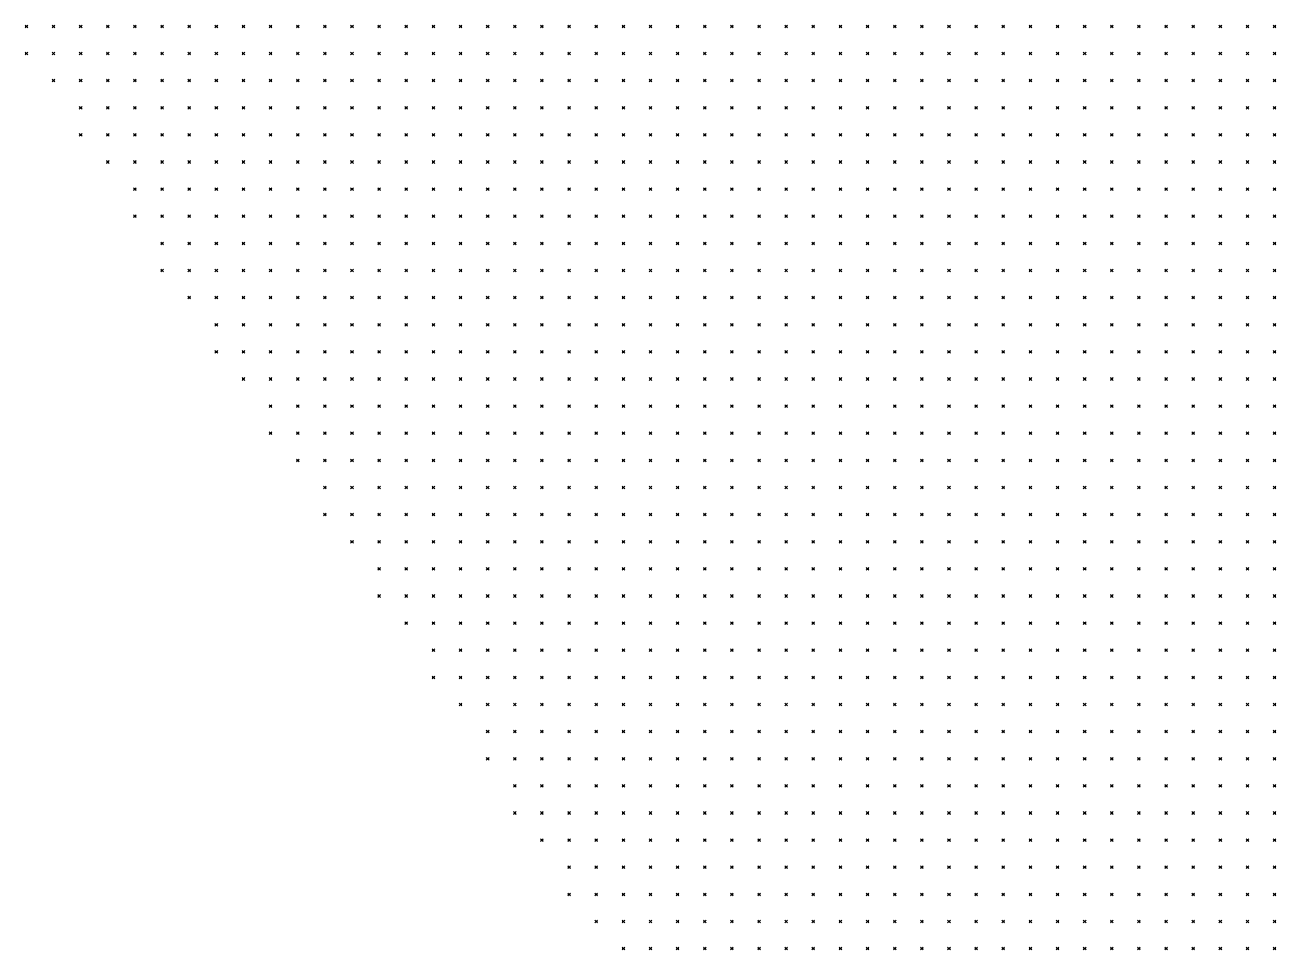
# Model space of a CAD drawing. Header units: metres. Extents: x 441556 to 446409, y 432338 to 461058.
# Drawn here: x 443337.2 to 443475.4, y 446561 to 446663.2 of the extents above; entities that cross this region are included whole.
import ezdxf

# ---------------------------------------------------------------- set-up
doc = ezdxf.new("R2010")
doc.units = ezdxf.units.M
doc.header["$MEASUREMENT"] = 0
doc.header["$PDMODE"] = 35
doc.header["$PDSIZE"] = 0.15
doc.layers.add('DTM-NOK-RevN_POINTS', color=91, linetype='Continuous')

msp = doc.modelspace()

# ---------------------------------------------------------------- linework, layer by layer
at = {"layer": 'DTM-NOK-RevN_POINTS'}
for p in [(443337.321, 446663.088, 404.214), (443340.32, 446663.088, 403.139), (443343.32, 446663.088, 401.847), (443346.319, 446663.088, 400.574), (443349.318, 446663.088, 399.512), (443352.318, 446663.088, 398.539), (443355.317, 446663.088, 397.643), (443358.317, 446663.088, 396.806), (443361.316, 446663.088, 395.895), (443364.315, 446663.088, 394.659), (443367.315, 446663.088, 393.546), (443370.314, 446663.088, 392.459), (443373.313, 446663.088, 391.565), (443376.313, 446663.088, 390.181), (443379.312, 446663.088, 389.023), (443382.311, 446663.088, 388.089), (443385.311, 446663.088, 387.204), (443388.31, 446663.088, 386.337), (443391.309, 446663.088, 385.42), (443394.309, 446663.088, 384.431), (443397.308, 446663.088, 383.15), (443400.308, 446663.088, 381.917), (443403.307, 446663.088, 381.766), (443406.306, 446663.088, 381.952), (443409.306, 446663.088, 381.637), (443412.305, 446663.088, 381.055), (443415.304, 446663.088, 380.498), (443418.304, 446663.088, 379.914), (443421.303, 446663.088, 379.417), (443424.302, 446663.088, 379.068), (443427.302, 446663.088, 378.458), (443430.301, 446663.088, 377.702), (443433.301, 446663.088, 377.121), (443436.3, 446663.088, 376.459), (443439.299, 446663.088, 375.898), (443442.299, 446663.088, 375.106), (443445.298, 446663.088, 374.526), (443448.297, 446663.088, 374.115), (443451.297, 446663.088, 373.792), (443454.296, 446663.088, 373.202), (443457.295, 446663.088, 372.774), (443460.295, 446663.088, 372.42), (443463.294, 446663.088, 372.13), (443466.293, 446663.088, 371.719), (443469.293, 446663.088, 371.479), (443472.292, 446663.088, 370.951), (443475.292, 446663.088, 370.515), (443337.321, 446660.089, 404.12), (443340.32, 446660.089, 404.166), (443343.32, 446660.089, 403.256), (443346.319, 446660.089, 401.463), (443349.318, 446660.089, 400.337), (443352.318, 446660.089, 399.222), (443355.317, 446660.089, 397.919), (443358.317, 446660.089, 397.133), (443361.316, 446660.089, 396.345), (443364.315, 446660.089, 395.96), (443367.315, 446660.089, 394.619), (443370.314, 446660.089, 393.236), (443373.313, 446660.089, 391.989), (443376.313, 446660.089, 390.851), (443379.312, 446660.089, 389.601), (443382.311, 446660.089, 388.55), (443385.311, 446660.089, 387.695), (443388.31, 446660.089, 386.814), (443391.309, 446660.089, 386.014), (443394.309, 446660.089, 385.078), (443397.308, 446660.089, 384.003), (443400.308, 446660.089, 382.813), (443403.307, 446660.089, 382.424), (443406.306, 446660.089, 382.935), (443409.306, 446660.089, 382.326), (443412.305, 446660.089, 381.64), (443415.304, 446660.089, 381.037), (443418.304, 446660.089, 380.505), (443421.303, 446660.089, 379.972), (443424.302, 446660.089, 379.655), (443427.302, 446660.089, 379.133), (443430.301, 446660.089, 378.49), (443433.301, 446660.089, 377.831), (443436.3, 446660.089, 377.109), (443439.299, 446660.089, 376.466), (443442.299, 446660.089, 375.489), (443445.298, 446660.089, 375.058), (443448.297, 446660.089, 374.586), (443451.297, 446660.089, 374.348), (443454.296, 446660.089, 373.826), (443457.295, 446660.089, 373.323), (443460.295, 446660.089, 372.981), (443463.294, 446660.089, 372.685), (443466.293, 446660.089, 372.209), (443469.293, 446660.089, 371.88), (443472.292, 446660.089, 371.435), (443475.292, 446660.089, 370.849), (443340.32, 446657.09, 403.525), (443343.32, 446657.09, 403.627), (443346.319, 446657.09, 403.042), (443349.318, 446657.09, 401.744), (443352.318, 446657.09, 400.246), (443355.317, 446657.09, 398.935), (443358.317, 446657.09, 397.766), (443361.316, 446657.09, 397.241), (443364.315, 446657.09, 396.514), (443367.315, 446657.09, 395.347), (443370.314, 446657.09, 393.712), (443373.313, 446657.09, 392.537), (443376.313, 446657.09, 391.577), (443379.312, 446657.09, 390.373), (443382.311, 446657.09, 389.179), (443385.311, 446657.09, 388.213), (443388.31, 446657.09, 387.484), (443391.309, 446657.09, 386.79), (443394.309, 446657.09, 385.967), (443397.308, 446657.09, 384.732), (443400.308, 446657.09, 383.556), (443403.307, 446657.09, 382.676), (443406.306, 446657.09, 383.641), (443409.306, 446657.09, 383.237), (443412.305, 446657.09, 382.331), (443415.304, 446657.09, 381.858), (443418.304, 446657.09, 381.176), (443421.303, 446657.09, 380.662), (443424.302, 446657.09, 380.11), (443427.302, 446657.09, 379.696), (443430.301, 446657.09, 379.286), (443433.301, 446657.09, 378.634), (443436.3, 446657.09, 377.835), (443439.299, 446657.09, 376.813), (443442.299, 446657.09, 376.275), (443445.298, 446657.09, 375.639), (443448.297, 446657.09, 375.12), (443451.297, 446657.09, 374.749), (443454.296, 446657.09, 374.258), (443457.295, 446657.09, 373.931), (443460.295, 446657.09, 373.666), (443463.294, 446657.09, 373.246), (443466.293, 446657.09, 372.879), (443469.293, 446657.09, 372.31), (443472.292, 446657.09, 371.775), (443475.292, 446657.09, 371.311), (443343.32, 446654.09, 403.417), (443346.319, 446654.09, 402.939), (443349.318, 446654.09, 402.661), (443352.318, 446654.09, 401.622), (443355.317, 446654.09, 400.226), (443358.317, 446654.09, 399.124), (443361.316, 446654.09, 398.192), (443364.315, 446654.09, 397.025), (443367.315, 446654.09, 395.899), (443370.314, 446654.09, 394.412), (443373.313, 446654.09, 393.289), (443376.313, 446654.09, 392.105), (443379.312, 446654.09, 391.092), (443382.311, 446654.09, 389.98), (443385.311, 446654.09, 388.962), (443388.31, 446654.09, 388.235), (443391.309, 446654.09, 387.553), (443394.309, 446654.09, 386.723), (443397.308, 446654.09, 385.832), (443400.308, 446654.09, 384.476), (443403.307, 446654.09, 383.754), (443406.306, 446654.09, 383.631), (443409.306, 446654.09, 383.948), (443412.305, 446654.09, 383.28), (443415.304, 446654.09, 382.533), (443418.304, 446654.09, 382.037), (443421.303, 446654.09, 381.405), (443424.302, 446654.09, 380.854), (443427.302, 446654.09, 380.467), (443430.301, 446654.09, 379.825), (443433.301, 446654.09, 379.268), (443436.3, 446654.09, 378.494), (443439.299, 446654.09, 377.561), (443442.299, 446654.09, 376.961), (443445.298, 446654.09, 376.347), (443448.297, 446654.09, 375.699), (443451.297, 446654.09, 375.148), (443454.296, 446654.09, 374.798), (443457.295, 446654.09, 374.498), (443460.295, 446654.09, 374.159), (443463.294, 446654.09, 373.607), (443466.293, 446654.09, 373.249), (443469.293, 446654.09, 372.691), (443472.292, 446654.09, 372.148), (443475.292, 446654.09, 371.577), (443343.32, 446651.091, 404.62), (443346.319, 446651.091, 403.192), (443349.318, 446651.091, 402.447), (443352.318, 446651.091, 402.381), (443355.317, 446651.091, 401.721), (443358.317, 446651.091, 400.336), (443361.316, 446651.091, 399.287), (443364.315, 446651.091, 397.767), (443367.315, 446651.091, 396.604), (443370.314, 446651.091, 395.459), (443373.313, 446651.091, 394.002), (443376.313, 446651.091, 392.932), (443379.312, 446651.091, 392.038), (443382.311, 446651.091, 391.123), (443385.311, 446651.091, 389.886), (443388.31, 446651.091, 389.05), (443391.309, 446651.091, 388.24), (443394.309, 446651.091, 387.525), (443397.308, 446651.091, 386.771), (443400.308, 446651.091, 385.534), (443403.307, 446651.091, 384.906), (443406.306, 446651.091, 384.643), (443409.306, 446651.091, 385.09), (443412.305, 446651.091, 383.884), (443415.304, 446651.091, 383.268), (443418.304, 446651.091, 382.74), (443421.303, 446651.091, 382.156), (443424.302, 446651.091, 381.538), (443427.302, 446651.091, 380.967), (443430.301, 446651.091, 380.184), (443433.301, 446651.091, 379.726), (443436.3, 446651.091, 379.156), (443439.299, 446651.091, 378.261), (443442.299, 446651.091, 377.469), (443445.298, 446651.091, 376.824), (443448.297, 446651.091, 376.455), (443451.297, 446651.091, 375.988), (443454.296, 446651.091, 375.498), (443457.295, 446651.091, 374.963), (443460.295, 446651.091, 374.46), (443463.294, 446651.091, 374.125), (443466.293, 446651.091, 373.516), (443469.293, 446651.091, 373.025), (443472.292, 446651.091, 372.492), (443475.292, 446651.091, 371.765), (443346.319, 446648.092, 404.655), (443349.318, 446648.092, 403.041), (443352.318, 446648.092, 402.154), (443355.317, 446648.092, 401.787), (443358.317, 446648.092, 401.432), (443361.316, 446648.092, 400.676), (443364.315, 446648.092, 398.798), (443367.315, 446648.092, 397.547), (443370.314, 446648.092, 396.47), (443373.313, 446648.092, 395.051), (443376.313, 446648.092, 393.992), (443379.312, 446648.092, 392.786), (443382.311, 446648.092, 391.877), (443385.311, 446648.092, 390.874), (443388.31, 446648.092, 389.988), (443391.309, 446648.092, 389.177), (443394.309, 446648.092, 388.323), (443397.308, 446648.092, 387.569), (443400.308, 446648.092, 387.002), (443403.307, 446648.092, 385.786), (443406.306, 446648.092, 385.307), (443409.306, 446648.092, 385.395), (443412.305, 446648.092, 384.703), (443415.304, 446648.092, 383.999), (443418.304, 446648.092, 383.403), (443421.303, 446648.092, 382.891), (443424.302, 446648.092, 382.225), (443427.302, 446648.092, 381.42), (443430.301, 446648.092, 380.752), (443433.301, 446648.092, 380.164), (443436.3, 446648.092, 379.725), (443439.299, 446648.092, 379.041), (443442.299, 446648.092, 378.091), (443445.298, 446648.092, 377.607), (443448.297, 446648.092, 376.889), (443451.297, 446648.092, 376.688), (443454.296, 446648.092, 376.028), (443457.295, 446648.092, 375.264), (443460.295, 446648.092, 374.652), (443463.294, 446648.092, 373.957), (443466.293, 446648.092, 373.493), (443469.293, 446648.092, 373.012), (443472.292, 446648.092, 372.321), (443475.292, 446648.092, 371.508), (443349.318, 446645.092, 404.923), (443352.318, 446645.092, 403.192), (443355.317, 446645.092, 401.739), (443358.317, 446645.092, 401.026), (443361.316, 446645.092, 401.153), (443364.315, 446645.092, 400.5), (443367.315, 446645.092, 398.608), (443370.314, 446645.092, 397.461), (443373.313, 446645.092, 396.016), (443376.313, 446645.092, 394.997), (443379.312, 446645.092, 393.803), (443382.311, 446645.092, 393.001), (443385.311, 446645.092, 391.927), (443388.31, 446645.092, 391.039), (443391.309, 446645.092, 390.084), (443394.309, 446645.092, 389.289), (443397.308, 446645.092, 388.397), (443400.308, 446645.092, 387.863), (443403.307, 446645.092, 386.976), (443406.306, 446645.092, 385.731), (443409.306, 446645.092, 385.71), (443412.305, 446645.092, 385.563), (443415.304, 446645.092, 384.783), (443418.304, 446645.092, 384.089), (443421.303, 446645.092, 383.667), (443424.302, 446645.092, 382.969), (443427.302, 446645.092, 382.145), (443430.301, 446645.092, 381.395), (443433.301, 446645.092, 380.78), (443436.3, 446645.092, 380.233), (443439.299, 446645.092, 379.775), (443442.299, 446645.092, 378.926), (443445.298, 446645.092, 378.298), (443448.297, 446645.092, 377.423), (443451.297, 446645.092, 377.124), (443454.296, 446645.092, 376.413), (443457.295, 446645.092, 375.178), (443460.295, 446645.092, 374.467), (443463.294, 446645.092, 373.748), (443466.293, 446645.092, 373.103), (443469.293, 446645.092, 372.668), (443472.292, 446645.092, 371.962), (443475.292, 446645.092, 370.817), (443349.318, 446642.093, 405.676), (443352.318, 446642.093, 404.442), (443355.317, 446642.093, 403.188), (443358.317, 446642.093, 401.611), (443361.316, 446642.093, 400.761), (443364.315, 446642.093, 400.635), (443367.315, 446642.093, 400.391), (443370.314, 446642.093, 398.639), (443373.313, 446642.093, 397.111), (443376.313, 446642.093, 395.872), (443379.312, 446642.093, 394.843), (443382.311, 446642.093, 393.926), (443385.311, 446642.093, 392.973), (443388.31, 446642.093, 391.936), (443391.309, 446642.093, 390.998), (443394.309, 446642.093, 390.173), (443397.308, 446642.093, 389.387), (443400.308, 446642.093, 388.851), (443403.307, 446642.093, 388.238), (443406.306, 446642.093, 386.985), (443409.306, 446642.093, 386.297), (443412.305, 446642.093, 386.155), (443415.304, 446642.093, 385.599), (443418.304, 446642.093, 384.913), (443421.303, 446642.093, 384.303), (443424.302, 446642.093, 383.694), (443427.302, 446642.093, 382.788), (443430.301, 446642.093, 381.945), (443433.301, 446642.093, 381.325), (443436.3, 446642.093, 380.576), (443439.299, 446642.093, 380.062), (443442.299, 446642.093, 379.254), (443445.298, 446642.093, 378.603), (443448.297, 446642.093, 377.885), (443451.297, 446642.093, 377.066), (443454.296, 446642.093, 376.202), (443457.295, 446642.093, 375.352), (443460.295, 446642.093, 374.71), (443463.294, 446642.093, 373.898), (443466.293, 446642.093, 373.289), (443469.293, 446642.093, 372.432), (443472.292, 446642.093, 371.764), (443475.292, 446642.093, 370.972), (443352.318, 446639.094, 405.127), (443355.317, 446639.094, 404.226), (443358.317, 446639.094, 403.276), (443361.316, 446639.094, 401.628), (443364.315, 446639.094, 400.257), (443367.315, 446639.094, 400.104), (443370.314, 446639.094, 399.819), (443373.313, 446639.094, 398.616), (443376.313, 446639.094, 396.785), (443379.312, 446639.094, 395.608), (443382.311, 446639.094, 394.677), (443385.311, 446639.094, 393.735), (443388.31, 446639.094, 392.604), (443391.309, 446639.094, 391.838), (443394.309, 446639.094, 391.152), (443397.308, 446639.094, 390.515), (443400.308, 446639.094, 389.761), (443403.307, 446639.094, 389.233), (443406.306, 446639.094, 388.488), (443409.306, 446639.094, 387.059), (443412.305, 446639.094, 386.86), (443415.304, 446639.094, 386.596), (443418.304, 446639.094, 385.715), (443421.303, 446639.094, 385.014), (443424.302, 446639.094, 384.289), (443427.302, 446639.094, 383.448), (443430.301, 446639.094, 382.646), (443433.301, 446639.094, 381.906), (443436.3, 446639.094, 381.191), (443439.299, 446639.094, 380.608), (443442.299, 446639.094, 379.794), (443445.298, 446639.094, 379.13), (443448.297, 446639.094, 377.821), (443451.297, 446639.094, 377.103), (443454.296, 446639.094, 376.562), (443457.295, 446639.094, 375.864), (443460.295, 446639.094, 375.41), (443463.294, 446639.094, 375.083), (443466.293, 446639.094, 374.461), (443469.293, 446639.094, 373.364), (443472.292, 446639.094, 372.18), (443475.292, 446639.094, 371.394), (443352.318, 446636.094, 405.954), (443355.317, 446636.094, 405.065), (443358.317, 446636.094, 404.15), (443361.316, 446636.094, 403.383), (443364.315, 446636.094, 401.374), (443367.315, 446636.094, 399.848), (443370.314, 446636.094, 399.48), (443373.313, 446636.094, 399.4), (443376.313, 446636.094, 398.084), (443379.312, 446636.094, 396.605), (443382.311, 446636.094, 395.408), (443385.311, 446636.094, 394.449), (443388.31, 446636.094, 393.478), (443391.309, 446636.094, 392.747), (443394.309, 446636.094, 392.048), (443397.308, 446636.094, 391.464), (443400.308, 446636.094, 390.702), (443403.307, 446636.094, 389.969), (443406.306, 446636.094, 389.381), (443409.306, 446636.094, 388.01), (443412.305, 446636.094, 387.282), (443415.304, 446636.094, 387.104), (443418.304, 446636.094, 386.526), (443421.303, 446636.094, 385.65), (443424.302, 446636.094, 384.837), (443427.302, 446636.094, 383.984), (443430.301, 446636.094, 383.236), (443433.301, 446636.094, 382.475), (443436.3, 446636.094, 381.805), (443439.299, 446636.094, 380.987), (443442.299, 446636.094, 380.441), (443445.298, 446636.094, 379.31), (443448.297, 446636.094, 378.147), (443451.297, 446636.094, 377.473), (443454.296, 446636.094, 377.186), (443457.295, 446636.094, 376.76), (443460.295, 446636.094, 376.106), (443463.294, 446636.094, 376.003), (443466.293, 446636.094, 375.276), (443469.293, 446636.094, 374.195), (443472.292, 446636.094, 373.238), (443475.292, 446636.094, 372.125), (443355.317, 446633.095, 405.933), (443358.317, 446633.095, 404.855), (443361.316, 446633.095, 404.08), (443364.315, 446633.095, 402.837), (443367.315, 446633.095, 400.947), (443370.314, 446633.095, 399.51), (443373.313, 446633.095, 398.889), (443376.313, 446633.095, 398.661), (443379.312, 446633.095, 398.269), (443382.311, 446633.095, 396.858), (443385.311, 446633.095, 395.275), (443388.31, 446633.095, 394.295), (443391.309, 446633.095, 393.595), (443394.309, 446633.095, 392.892), (443397.308, 446633.095, 392.215), (443400.308, 446633.095, 391.51), (443403.307, 446633.095, 390.885), (443406.306, 446633.095, 390.096), (443409.306, 446633.095, 389.162), (443412.305, 446633.095, 387.8), (443415.304, 446633.095, 387.566), (443418.304, 446633.095, 387.445), (443421.303, 446633.095, 386.235), (443424.302, 446633.095, 385.486), (443427.302, 446633.095, 384.632), (443430.301, 446633.095, 383.861), (443433.301, 446633.095, 383.077), (443436.3, 446633.095, 382.424), (443439.299, 446633.095, 381.79), (443442.299, 446633.095, 380.739), (443445.298, 446633.095, 379.609), (443448.297, 446633.095, 378.6), (443451.297, 446633.095, 378.336), (443454.296, 446633.095, 378.356), (443457.295, 446633.095, 377.912), (443460.295, 446633.095, 376.521), (443463.294, 446633.095, 376.375), (443466.293, 446633.095, 375.634), (443469.293, 446633.095, 374.457), (443472.292, 446633.095, 373.569), (443475.292, 446633.095, 372.122), (443358.317, 446630.096, 405.839), (443361.316, 446630.096, 404.847), (443364.315, 446630.096, 403.782), (443367.315, 446630.096, 402.83), (443370.314, 446630.096, 401.104), (443373.313, 446630.096, 399.305), (443376.313, 446630.096, 398.506), (443379.312, 446630.096, 398.195), (443382.311, 446630.096, 397.47), (443385.311, 446630.096, 396.499), (443388.31, 446630.096, 395.342), (443391.309, 446630.096, 394.66), (443394.309, 446630.096, 393.794), (443397.308, 446630.096, 393.078), (443400.308, 446630.096, 392.431), (443403.307, 446630.096, 391.672), (443406.306, 446630.096, 391.269), (443409.306, 446630.096, 390.061), (443412.305, 446630.096, 388.603), (443415.304, 446630.096, 387.83), (443418.304, 446630.096, 388.033), (443421.303, 446630.096, 386.846), (443424.302, 446630.096, 386.107), (443427.302, 446630.096, 385.33), (443430.301, 446630.096, 384.585), (443433.301, 446630.096, 383.778), (443436.3, 446630.096, 383.112), (443439.299, 446630.096, 382.092), (443442.299, 446630.096, 381.135), (443445.298, 446630.096, 380.252), (443448.297, 446630.096, 379.693), (443451.297, 446630.096, 379.688), (443454.296, 446630.096, 379.357), (443457.295, 446630.096, 378.608), (443460.295, 446630.096, 377.222), (443463.294, 446630.096, 376.439), (443466.293, 446630.096, 375.65), (443469.293, 446630.096, 374.456), (443472.292, 446630.096, 373.296), (443475.292, 446630.096, 372.516), (443358.317, 446627.096, 406.628), (443361.316, 446627.096, 405.587), (443364.315, 446627.096, 404.392), (443367.315, 446627.096, 403.259), (443370.314, 446627.096, 402.28), (443373.313, 446627.096, 400.747), (443376.313, 446627.096, 399.231), (443379.312, 446627.096, 397.978), (443382.311, 446627.096, 397.609), (443385.311, 446627.096, 397.549), (443388.31, 446627.096, 396.717), (443391.309, 446627.096, 395.803), (443394.309, 446627.096, 394.872), (443397.308, 446627.096, 394.163), (443400.308, 446627.096, 393.33), (443403.307, 446627.096, 392.611), (443406.306, 446627.096, 391.76), (443409.306, 446627.096, 390.953), (443412.305, 446627.096, 389.725), (443415.304, 446627.096, 388.357), (443418.304, 446627.096, 388.364), (443421.303, 446627.096, 387.756), (443424.302, 446627.096, 386.786), (443427.302, 446627.096, 386.082), (443430.301, 446627.096, 385.274), (443433.301, 446627.096, 384.398), (443436.3, 446627.096, 383.486), (443439.299, 446627.096, 382.548), (443442.299, 446627.096, 381.729), (443445.298, 446627.096, 381.261), (443448.297, 446627.096, 380.802), (443451.297, 446627.096, 380.596), (443454.296, 446627.096, 379.956), (443457.295, 446627.096, 379.029), (443460.295, 446627.096, 378.029), (443463.294, 446627.096, 376.524), (443466.293, 446627.096, 375.765), (443469.293, 446627.096, 374.598), (443472.292, 446627.096, 373.87), (443475.292, 446627.096, 373.388), (443361.316, 446624.097, 406.248), (443364.315, 446624.097, 405.18), (443367.315, 446624.097, 404.027), (443370.314, 446624.097, 402.948), (443373.313, 446624.097, 401.875), (443376.313, 446624.097, 400.297), (443379.312, 446624.097, 398.909), (443382.311, 446624.097, 398.08), (443385.311, 446624.097, 397.266), (443388.31, 446624.097, 397.025), (443391.309, 446624.097, 396.877), (443394.309, 446624.097, 396.301), (443397.308, 446624.097, 395.271), (443400.308, 446624.097, 394.173), (443403.307, 446624.097, 393.456), (443406.306, 446624.097, 392.647), (443409.306, 446624.097, 391.691), (443412.305, 446624.097, 390.695), (443415.304, 446624.097, 389.035), (443418.304, 446624.097, 388.596), (443421.303, 446624.097, 388.469), (443424.302, 446624.097, 387.278), (443427.302, 446624.097, 386.733), (443430.301, 446624.097, 385.772), (443433.301, 446624.097, 384.889), (443436.3, 446624.097, 383.901), (443439.299, 446624.097, 382.935), (443442.299, 446624.097, 382.46), (443445.298, 446624.097, 382.103), (443448.297, 446624.097, 381.679), (443451.297, 446624.097, 381.116), (443454.296, 446624.097, 380.353), (443457.295, 446624.097, 379.195), (443460.295, 446624.097, 378.15), (443463.294, 446624.097, 376.761), (443466.293, 446624.097, 375.895), (443469.293, 446624.097, 375.038), (443472.292, 446624.097, 374.521), (443475.292, 446624.097, 374.683), (443364.315, 446621.097, 405.705), (443367.315, 446621.097, 404.598), (443370.314, 446621.097, 403.615), (443373.313, 446621.097, 402.503), (443376.313, 446621.097, 401.253), (443379.312, 446621.097, 400.12), (443382.311, 446621.097, 399.153), (443385.311, 446621.097, 398.133), (443388.31, 446621.097, 397.177), (443391.309, 446621.097, 396.47), (443394.309, 446621.097, 396.163), (443397.308, 446621.097, 395.959), (443400.308, 446621.097, 395.313), (443403.307, 446621.097, 394.247), (443406.306, 446621.097, 393.332), (443409.306, 446621.097, 392.354), (443412.305, 446621.097, 391.438), (443415.304, 446621.097, 389.838), (443418.304, 446621.097, 389.151), (443421.303, 446621.097, 389.207), (443424.302, 446621.097, 388.012), (443427.302, 446621.097, 387.115), (443430.301, 446621.097, 386.287), (443433.301, 446621.097, 385.231), (443436.3, 446621.097, 384.282), (443439.299, 446621.097, 383.621), (443442.299, 446621.097, 383.152), (443445.298, 446621.097, 382.649), (443448.297, 446621.097, 382.212), (443451.297, 446621.097, 381.5), (443454.296, 446621.097, 380.422), (443457.295, 446621.097, 379.263), (443460.295, 446621.097, 378.071), (443463.294, 446621.097, 376.91), (443466.293, 446621.097, 376.296), (443469.293, 446621.097, 376.032), (443472.292, 446621.097, 376.052), (443475.292, 446621.097, 376.116), (443364.315, 446618.098, 406.319), (443367.315, 446618.098, 405.272), (443370.314, 446618.098, 404.071), (443373.313, 446618.098, 403.021), (443376.313, 446618.098, 401.98), (443379.312, 446618.098, 400.899), (443382.311, 446618.098, 400.386), (443385.311, 446618.098, 399.701), (443388.31, 446618.098, 399.055), (443391.309, 446618.098, 397.426), (443394.309, 446618.098, 396.123), (443397.308, 446618.098, 395.536), (443400.308, 446618.098, 395.542), (443403.307, 446618.098, 395.051), (443406.306, 446618.098, 393.966), (443409.306, 446618.098, 392.89), (443412.305, 446618.098, 391.953), (443415.304, 446618.098, 390.52), (443418.304, 446618.098, 389.622), (443421.303, 446618.098, 389.896), (443424.302, 446618.098, 388.705), (443427.302, 446618.098, 387.448), (443430.301, 446618.098, 386.69), (443433.301, 446618.098, 385.588), (443436.3, 446618.098, 384.82), (443439.299, 446618.098, 384.325), (443442.299, 446618.098, 383.846), (443445.298, 446618.098, 383.204), (443448.297, 446618.098, 382.523), (443451.297, 446618.098, 381.632), (443454.296, 446618.098, 380.568), (443457.295, 446618.098, 379.216), (443460.295, 446618.098, 378.204), (443463.294, 446618.098, 377.266), (443466.293, 446618.098, 376.826), (443469.293, 446618.098, 376.825), (443472.292, 446618.098, 376.949), (443475.292, 446618.098, 377.218), (443367.315, 446615.099, 405.905), (443370.314, 446615.099, 404.765), (443373.313, 446615.099, 403.706), (443376.313, 446615.099, 402.842), (443379.312, 446615.099, 402.039), (443382.311, 446615.099, 401.361), (443385.311, 446615.099, 400.509), (443388.31, 446615.099, 399.807), (443391.309, 446615.099, 398.88), (443394.309, 446615.099, 397.376), (443397.308, 446615.099, 396.041), (443400.308, 446615.099, 394.824), (443403.307, 446615.099, 394.686), (443406.306, 446615.099, 394.388), (443409.306, 446615.099, 393.565), (443412.305, 446615.099, 392.407), (443415.304, 446615.099, 390.898), (443418.304, 446615.099, 390.013), (443421.303, 446615.099, 390.289), (443424.302, 446615.099, 389.275), (443427.302, 446615.099, 388.109), (443430.301, 446615.099, 386.967), (443433.301, 446615.099, 386.198), (443436.3, 446615.099, 385.612), (443439.299, 446615.099, 385.092), (443442.299, 446615.099, 384.489), (443445.298, 446615.099, 383.718), (443448.297, 446615.099, 382.845), (443451.297, 446615.099, 381.758), (443454.296, 446615.099, 380.652), (443457.295, 446615.099, 379.441), (443460.295, 446615.099, 378.425), (443463.294, 446615.099, 377.973), (443466.293, 446615.099, 378.025), (443469.293, 446615.099, 377.985), (443472.292, 446615.099, 377.59), (443475.292, 446615.099, 377.867), (443370.314, 446612.099, 405.671), (443373.313, 446612.099, 404.701), (443376.313, 446612.099, 403.866), (443379.312, 446612.099, 402.915), (443382.311, 446612.099, 402.263), (443385.311, 446612.099, 401.343), (443388.31, 446612.099, 400.396), (443391.309, 446612.099, 399.357), (443394.309, 446612.099, 398.613), (443397.308, 446612.099, 397.811), (443400.308, 446612.099, 395.836), (443403.307, 446612.099, 393.993), (443406.306, 446612.099, 393.646), (443409.306, 446612.099, 393.087), (443412.305, 446612.099, 392.395), (443415.304, 446612.099, 391.066), (443418.304, 446612.099, 390.472), (443421.303, 446612.099, 390.72), (443424.302, 446612.099, 389.77), (443427.302, 446612.099, 388.45), (443430.301, 446612.099, 387.562), (443433.301, 446612.099, 386.942), (443436.3, 446612.099, 386.244), (443439.299, 446612.099, 385.903), (443442.299, 446612.099, 385.194), (443445.298, 446612.099, 384.159), (443448.297, 446612.099, 383.13), (443451.297, 446612.099, 381.978), (443454.296, 446612.099, 380.759), (443457.295, 446612.099, 379.694), (443460.295, 446612.099, 379.167), (443463.294, 446612.099, 379.288), (443466.293, 446612.099, 379.653), (443469.293, 446612.099, 379.548), (443472.292, 446612.099, 379.167), (443475.292, 446612.099, 378.577), (443370.314, 446609.1, 406.603), (443373.313, 446609.1, 405.551), (443376.313, 446609.1, 404.618), (443379.312, 446609.1, 403.674), (443382.311, 446609.1, 402.875), (443385.311, 446609.1, 401.858), (443388.31, 446609.1, 401.055), (443391.309, 446609.1, 400.19), (443394.309, 446609.1, 399.281), (443397.308, 446609.1, 398.401), (443400.308, 446609.1, 397.167), (443403.307, 446609.1, 394.775), (443406.306, 446609.1, 393.441), (443409.306, 446609.1, 392.973), (443412.305, 446609.1, 392.2), (443415.304, 446609.1, 391.369), (443418.304, 446609.1, 391.233), (443421.303, 446609.1, 391.129), (443424.302, 446609.1, 390.002), (443427.302, 446609.1, 388.737), (443430.301, 446609.1, 388.387), (443433.301, 446609.1, 387.652), (443436.3, 446609.1, 386.977), (443439.299, 446609.1, 386.388), (443442.299, 446609.1, 385.602), (443445.298, 446609.1, 384.565), (443448.297, 446609.1, 383.279), (443451.297, 446609.1, 382.071), (443454.296, 446609.1, 380.992), (443457.295, 446609.1, 380.405), (443460.295, 446609.1, 380.371), (443463.294, 446609.1, 380.484), (443466.293, 446609.1, 380.738), (443469.293, 446609.1, 380.882), (443472.292, 446609.1, 380.787), (443475.292, 446609.1, 380.361), (443373.313, 446606.101, 406.344), (443376.313, 446606.101, 405.389), (443379.312, 446606.101, 404.537), (443382.311, 446606.101, 403.679), (443385.311, 446606.101, 402.725), (443388.31, 446606.101, 401.845), (443391.309, 446606.101, 400.854), (443394.309, 446606.101, 399.647), (443397.308, 446606.101, 398.768), (443400.308, 446606.101, 397.432), (443403.307, 446606.101, 395.7), (443406.306, 446606.101, 393.865), (443409.306, 446606.101, 393.013), (443412.305, 446606.101, 392.757), (443415.304, 446606.101, 392.116), (443418.304, 446606.101, 391.89), (443421.303, 446606.101, 391.559), (443424.302, 446606.101, 390.431), (443427.302, 446606.101, 389.404), (443430.301, 446606.101, 388.9), (443433.301, 446606.101, 388.269), (443436.3, 446606.101, 387.556), (443439.299, 446606.101, 386.737), (443442.299, 446606.101, 385.85), (443445.298, 446606.101, 384.716), (443448.297, 446606.101, 383.404), (443451.297, 446606.101, 382.276), (443454.296, 446606.101, 381.739), (443457.295, 446606.101, 381.736), (443460.295, 446606.101, 381.761), (443463.294, 446606.101, 381.867), (443466.293, 446606.101, 381.862), (443469.293, 446606.101, 381.989), (443472.292, 446606.101, 381.782), (443475.292, 446606.101, 381.58), (443376.313, 446603.101, 406.026), (443379.312, 446603.101, 405.184), (443382.311, 446603.101, 404.329), (443385.311, 446603.101, 403.35), (443388.31, 446603.101, 402.371), (443391.309, 446603.101, 401.163), (443394.309, 446603.101, 399.968), (443397.308, 446603.101, 398.76), (443400.308, 446603.101, 397.556), (443403.307, 446603.101, 396.39), (443406.306, 446603.101, 395.25), (443409.306, 446603.101, 393.513), (443412.305, 446603.101, 393.153), (443415.304, 446603.101, 392.53), (443418.304, 446603.101, 392.131), (443421.303, 446603.101, 391.719), (443424.302, 446603.101, 390.802), (443427.302, 446603.101, 389.852), (443430.301, 446603.101, 389.376), (443433.301, 446603.101, 388.915), (443436.3, 446603.101, 388.247), (443439.299, 446603.101, 387.326), (443442.299, 446603.101, 386.056), (443445.298, 446603.101, 384.688), (443448.297, 446603.101, 383.778), (443451.297, 446603.101, 383.214), (443454.296, 446603.101, 383.321), (443457.295, 446603.101, 383.334), (443460.295, 446603.101, 383.308), (443463.294, 446603.101, 383.331), (443466.293, 446603.101, 383.009), (443469.293, 446603.101, 383.048), (443472.292, 446603.101, 382.902), (443475.292, 446603.101, 382.586), (443376.313, 446600.102, 406.721), (443379.312, 446600.102, 405.767), (443382.311, 446600.102, 404.86), (443385.311, 446600.102, 403.786), (443388.31, 446600.102, 402.616), (443391.309, 446600.102, 401.469), (443394.309, 446600.102, 400.277), (443397.308, 446600.102, 398.714), (443400.308, 446600.102, 397.509), (443403.307, 446600.102, 396.292), (443406.306, 446600.102, 395.167), (443409.306, 446600.102, 394.056), (443412.305, 446600.102, 393.373), (443415.304, 446600.102, 392.62), (443418.304, 446600.102, 392.169), (443421.303, 446600.102, 391.961), (443424.302, 446600.102, 391.583), (443427.302, 446600.102, 390.573), (443430.301, 446600.102, 390.109), (443433.301, 446600.102, 389.492), (443436.3, 446600.102, 388.687), (443439.299, 446600.102, 387.726), (443442.299, 446600.102, 386.224), (443445.298, 446600.102, 385.091), (443448.297, 446600.102, 384.644), (443451.297, 446600.102, 384.823), (443454.296, 446600.102, 384.782), (443457.295, 446600.102, 384.724), (443460.295, 446600.102, 384.661), (443463.294, 446600.102, 384.636), (443466.293, 446600.102, 384.335), (443469.293, 446600.102, 384.099), (443472.292, 446600.102, 383.827), (443475.292, 446600.102, 383.532), (443379.312, 446597.103, 405.967), (443382.311, 446597.103, 404.955), (443385.311, 446597.103, 403.872), (443388.31, 446597.103, 402.728), (443391.309, 446597.103, 401.64), (443394.309, 446597.103, 400.168), (443397.308, 446597.103, 398.754), (443400.308, 446597.103, 397.678), (443403.307, 446597.103, 396.214), (443406.306, 446597.103, 395.418), (443409.306, 446597.103, 394.906), (443412.305, 446597.103, 393.975), (443415.304, 446597.103, 393.485), (443418.304, 446597.103, 392.831), (443421.303, 446597.103, 392.16), (443424.302, 446597.103, 392.063), (443427.302, 446597.103, 391.691), (443430.301, 446597.103, 390.9), (443433.301, 446597.103, 390.11), (443436.3, 446597.103, 389.147), (443439.299, 446597.103, 387.932), (443442.299, 446597.103, 386.568), (443445.298, 446597.103, 385.801), (443448.297, 446597.103, 385.96), (443451.297, 446597.103, 386.31), (443454.296, 446597.103, 386.345), (443457.295, 446597.103, 386.281), (443460.295, 446597.103, 386.046), (443463.294, 446597.103, 385.774), (443466.293, 446597.103, 385.544), (443469.293, 446597.103, 385.277), (443472.292, 446597.103, 384.874), (443475.292, 446597.103, 384.519), (443382.311, 446594.103, 404.977), (443385.311, 446594.103, 403.55), (443388.31, 446594.103, 402.35), (443391.309, 446594.103, 401.128), (443394.309, 446594.103, 400.09), (443397.308, 446594.103, 399.09), (443400.308, 446594.103, 398.101), (443403.307, 446594.103, 396.928), (443406.306, 446594.103, 396.518), (443409.306, 446594.103, 395.781), (443412.305, 446594.103, 395.16), (443415.304, 446594.103, 394.778), (443418.304, 446594.103, 394.417), (443421.303, 446594.103, 393.437), (443424.302, 446594.103, 392.531), (443427.302, 446594.103, 392.497), (443430.301, 446594.103, 391.554), (443433.301, 446594.103, 390.541), (443436.3, 446594.103, 389.416), (443439.299, 446594.103, 388.273), (443442.299, 446594.103, 387.248), (443445.298, 446594.103, 387.036), (443448.297, 446594.103, 387.261), (443451.297, 446594.103, 387.476), (443454.296, 446594.103, 387.699), (443457.295, 446594.103, 387.584), (443460.295, 446594.103, 387.162), (443463.294, 446594.103, 386.922), (443466.293, 446594.103, 386.648), (443469.293, 446594.103, 386.366), (443472.292, 446594.103, 385.746), (443475.292, 446594.103, 385.385), (443382.311, 446591.104, 404.425), (443385.311, 446591.104, 402.993), (443388.31, 446591.104, 402.25), (443391.309, 446591.104, 401.513), (443394.309, 446591.104, 400.282), (443397.308, 446591.104, 399.115), (443400.308, 446591.104, 398.796), (443403.307, 446591.104, 397.979), (443406.306, 446591.104, 397.128), (443409.306, 446591.104, 397.082), (443412.305, 446591.104, 396.777), (443415.304, 446591.104, 396.121), (443418.304, 446591.104, 395.237), (443421.303, 446591.104, 394.417), (443424.302, 446591.104, 393.365), (443427.302, 446591.104, 392.82), (443430.301, 446591.104, 392.488), (443433.301, 446591.104, 391.112), (443436.3, 446591.104, 389.839), (443439.299, 446591.104, 388.752), (443442.299, 446591.104, 388.145), (443445.298, 446591.104, 388.359), (443448.297, 446591.104, 388.61), (443451.297, 446591.104, 388.805), (443454.296, 446591.104, 388.644), (443457.295, 446591.104, 388.549), (443460.295, 446591.104, 388.298), (443463.294, 446591.104, 387.933), (443466.293, 446591.104, 387.616), (443469.293, 446591.104, 387.313), (443472.292, 446591.104, 386.946), (443475.292, 446591.104, 386.57), (443385.311, 446588.104, 403.04), (443388.31, 446588.104, 402.545), (443391.309, 446588.104, 401.987), (443394.309, 446588.104, 400.862), (443397.308, 446588.104, 399.793), (443400.308, 446588.104, 399.022), (443403.307, 446588.104, 398.584), (443406.306, 446588.104, 398.31), (443409.306, 446588.104, 397.834), (443412.305, 446588.104, 397.194), (443415.304, 446588.104, 396.51), (443418.304, 446588.104, 395.927), (443421.303, 446588.104, 395.142), (443424.302, 446588.104, 394.393), (443427.302, 446588.104, 393.349), (443430.301, 446588.104, 392.95), (443433.301, 446588.104, 391.74), (443436.3, 446588.104, 390.439), (443439.299, 446588.104, 389.551), (443442.299, 446588.104, 389.168), (443445.298, 446588.104, 389.442), (443448.297, 446588.104, 389.781), (443451.297, 446588.104, 389.931), (443454.296, 446588.104, 389.939), (443457.295, 446588.104, 389.652), (443460.295, 446588.104, 389.298), (443463.294, 446588.104, 388.924), (443466.293, 446588.104, 388.541), (443469.293, 446588.104, 388.164), (443472.292, 446588.104, 387.816), (443475.292, 446588.104, 387.499), (443388.31, 446585.105, 402.7), (443391.309, 446585.105, 402.218), (443394.309, 446585.105, 401.225), (443397.308, 446585.105, 400.34), (443400.308, 446585.105, 399.858), (443403.307, 446585.105, 399.914), (443406.306, 446585.105, 399.225), (443409.306, 446585.105, 398.528), (443412.305, 446585.105, 397.759), (443415.304, 446585.105, 397.061), (443418.304, 446585.105, 396.429), (443421.303, 446585.105, 395.674), (443424.302, 446585.105, 395.034), (443427.302, 446585.105, 394.166), (443430.301, 446585.105, 393.272), (443433.301, 446585.105, 392.056), (443436.3, 446585.105, 391.069), (443439.299, 446585.105, 390.154), (443442.299, 446585.105, 390.27), (443445.298, 446585.105, 390.583), (443448.297, 446585.105, 390.842), (443451.297, 446585.105, 390.924), (443454.296, 446585.105, 390.976), (443457.295, 446585.105, 390.749), (443460.295, 446585.105, 390.455), (443463.294, 446585.105, 389.946), (443466.293, 446585.105, 389.581), (443469.293, 446585.105, 389.116), (443472.292, 446585.105, 388.626), (443475.292, 446585.105, 388.401), (443388.31, 446582.106, 403.042), (443391.309, 446582.106, 402.475), (443394.309, 446582.106, 402.08), (443397.308, 446582.106, 401.932), (443400.308, 446582.106, 401.592), (443403.307, 446582.106, 401.099), (443406.306, 446582.106, 400.214), (443409.306, 446582.106, 399.202), (443412.305, 446582.106, 398.358), (443415.304, 446582.106, 397.675), (443418.304, 446582.106, 396.968), (443421.303, 446582.106, 396.172), (443424.302, 446582.106, 395.461), (443427.302, 446582.106, 394.762), (443430.301, 446582.106, 393.519), (443433.301, 446582.106, 392.483), (443436.3, 446582.106, 391.68), (443439.299, 446582.106, 391.239), (443442.299, 446582.106, 391.446), (443445.298, 446582.106, 391.736), (443448.297, 446582.106, 391.972), (443451.297, 446582.106, 391.951), (443454.296, 446582.106, 391.959), (443457.295, 446582.106, 391.832), (443460.295, 446582.106, 391.501), (443463.294, 446582.106, 391.106), (443466.293, 446582.106, 390.617), (443469.293, 446582.106, 390.087), (443472.292, 446582.106, 389.645), (443475.292, 446582.106, 389.281), (443391.309, 446579.106, 404.016), (443394.309, 446579.106, 403.946), (443397.308, 446579.106, 403.517), (443400.308, 446579.106, 402.772), (443403.307, 446579.106, 401.83), (443406.306, 446579.106, 401.076), (443409.306, 446579.106, 399.882), (443412.305, 446579.106, 398.934), (443415.304, 446579.106, 398.154), (443418.304, 446579.106, 397.387), (443421.303, 446579.106, 396.61), (443424.302, 446579.106, 395.751), (443427.302, 446579.106, 394.93), (443430.301, 446579.106, 393.85), (443433.301, 446579.106, 392.938), (443436.3, 446579.106, 392.311), (443439.299, 446579.106, 392.263), (443442.299, 446579.106, 392.526), (443445.298, 446579.106, 392.741), (443448.297, 446579.106, 392.952), (443451.297, 446579.106, 392.942), (443454.296, 446579.106, 392.899), (443457.295, 446579.106, 392.787), (443460.295, 446579.106, 392.419), (443463.294, 446579.106, 391.931), (443466.293, 446579.106, 391.56), (443469.293, 446579.106, 391.085), (443472.292, 446579.106, 390.56), (443475.292, 446579.106, 390.211), (443391.309, 446576.107, 406.118), (443394.309, 446576.107, 405.424), (443397.308, 446576.107, 404.904), (443400.308, 446576.107, 403.798), (443403.307, 446576.107, 402.753), (443406.306, 446576.107, 401.88), (443409.306, 446576.107, 400.577), (443412.305, 446576.107, 399.507), (443415.304, 446576.107, 398.729), (443418.304, 446576.107, 397.824), (443421.303, 446576.107, 396.875), (443424.302, 446576.107, 395.968), (443427.302, 446576.107, 395.254), (443430.301, 446576.107, 394.372), (443433.301, 446576.107, 393.713), (443436.3, 446576.107, 393.358), (443439.299, 446576.107, 393.476), (443442.299, 446576.107, 393.731), (443445.298, 446576.107, 393.925), (443448.297, 446576.107, 393.969), (443451.297, 446576.107, 393.979), (443454.296, 446576.107, 393.943), (443457.295, 446576.107, 393.876), (443460.295, 446576.107, 393.38), (443463.294, 446576.107, 392.958), (443466.293, 446576.107, 392.547), (443469.293, 446576.107, 392.134), (443472.292, 446576.107, 391.684), (443475.292, 446576.107, 391.293), (443394.309, 446573.108, 406.722), (443397.308, 446573.108, 405.645), (443400.308, 446573.108, 404.609), (443403.307, 446573.108, 403.239), (443406.306, 446573.108, 402.002), (443409.306, 446573.108, 400.82), (443412.305, 446573.108, 399.959), (443415.304, 446573.108, 399.058), (443418.304, 446573.108, 398.086), (443421.303, 446573.108, 397.001), (443424.302, 446573.108, 396.141), (443427.302, 446573.108, 395.387), (443430.301, 446573.108, 394.704), (443433.301, 446573.108, 394.507), (443436.3, 446573.108, 394.51), (443439.299, 446573.108, 394.698), (443442.299, 446573.108, 394.924), (443445.298, 446573.108, 395.016), (443448.297, 446573.108, 395.15), (443451.297, 446573.108, 395.151), (443454.296, 446573.108, 395.03), (443457.295, 446573.108, 394.758), (443460.295, 446573.108, 394.534), (443463.294, 446573.108, 394.024), (443466.293, 446573.108, 393.578), (443469.293, 446573.108, 393.138), (443472.292, 446573.108, 392.751), (443475.292, 446573.108, 392.179), (443397.308, 446570.108, 406.191), (443400.308, 446570.108, 404.944), (443403.307, 446570.108, 403.716), (443406.306, 446570.108, 402.365), (443409.306, 446570.108, 401.177), (443412.305, 446570.108, 400.361), (443415.304, 446570.108, 399.563), (443418.304, 446570.108, 398.425), (443421.303, 446570.108, 397.4), (443424.302, 446570.108, 396.758), (443427.302, 446570.108, 396.123), (443430.301, 446570.108, 395.719), (443433.301, 446570.108, 395.788), (443436.3, 446570.108, 395.808), (443439.299, 446570.108, 396.117), (443442.299, 446570.108, 396.043), (443445.298, 446570.108, 396.264), (443448.297, 446570.108, 396.225), (443451.297, 446570.108, 396.291), (443454.296, 446570.108, 395.973), (443457.295, 446570.108, 395.805), (443460.295, 446570.108, 395.609), (443463.294, 446570.108, 395.182), (443466.293, 446570.108, 394.711), (443469.293, 446570.108, 394.253), (443472.292, 446570.108, 393.868), (443475.292, 446570.108, 393.182), (443397.308, 446567.109, 407.133), (443400.308, 446567.109, 405.895), (443403.307, 446567.109, 404.489), (443406.306, 446567.109, 403.077), (443409.306, 446567.109, 401.821), (443412.305, 446567.109, 400.909), (443415.304, 446567.109, 400.209), (443418.304, 446567.109, 399.215), (443421.303, 446567.109, 398.205), (443424.302, 446567.109, 397.596), (443427.302, 446567.109, 397.052), (443430.301, 446567.109, 397.079), (443433.301, 446567.109, 397.123), (443436.3, 446567.109, 397.061), (443439.299, 446567.109, 397.25), (443442.299, 446567.109, 397.207), (443445.298, 446567.109, 397.256), (443448.297, 446567.109, 397.228), (443451.297, 446567.109, 397.199), (443454.296, 446567.109, 397.122), (443457.295, 446567.109, 396.882), (443460.295, 446567.109, 396.618), (443463.294, 446567.109, 396.233), (443466.293, 446567.109, 395.816), (443469.293, 446567.109, 395.552), (443472.292, 446567.109, 394.872), (443475.292, 446567.109, 394.229), (443400.308, 446564.11, 406.898), (443403.307, 446564.11, 405.204), (443406.306, 446564.11, 403.768), (443409.306, 446564.11, 402.37), (443412.305, 446564.11, 401.419), (443415.304, 446564.11, 400.773), (443418.304, 446564.11, 399.949), (443421.303, 446564.11, 399.317), (443424.302, 446564.11, 398.852), (443427.302, 446564.11, 398.685), (443430.301, 446564.11, 398.591), (443433.301, 446564.11, 398.48), (443436.3, 446564.11, 398.485), (443439.299, 446564.11, 398.449), (443442.299, 446564.11, 398.352), (443445.298, 446564.11, 398.399), (443448.297, 446564.11, 398.387), (443451.297, 446564.11, 398.321), (443454.296, 446564.11, 398.26), (443457.295, 446564.11, 398.192), (443460.295, 446564.11, 397.66), (443463.294, 446564.11, 397.205), (443466.293, 446564.11, 396.785), (443469.293, 446564.11, 396.422), (443472.292, 446564.11, 395.933), (443475.292, 446564.11, 395.395), (443403.307, 446561.11, 406.042), (443406.306, 446561.11, 404.575), (443409.306, 446561.11, 402.567), (443412.305, 446561.11, 401.531), (443415.304, 446561.11, 401.045), (443418.304, 446561.11, 400.64), (443421.303, 446561.11, 400.262), (443424.302, 446561.11, 400.065), (443427.302, 446561.11, 399.96), (443430.301, 446561.11, 399.87), (443433.301, 446561.11, 399.775), (443436.3, 446561.11, 399.775), (443439.299, 446561.11, 399.696), (443442.299, 446561.11, 399.652), (443445.298, 446561.11, 399.759), (443448.297, 446561.11, 399.812), (443451.297, 446561.11, 399.736), (443454.296, 446561.11, 399.619), (443457.295, 446561.11, 399.358), (443460.295, 446561.11, 398.836), (443463.294, 446561.11, 398.355), (443466.293, 446561.11, 397.897), (443469.293, 446561.11, 397.484), (443472.292, 446561.11, 396.993), (443475.292, 446561.11, 396.477)]:
    msp.add_point(p, dxfattribs=at)

doc.saveas('drawing.dxf')
